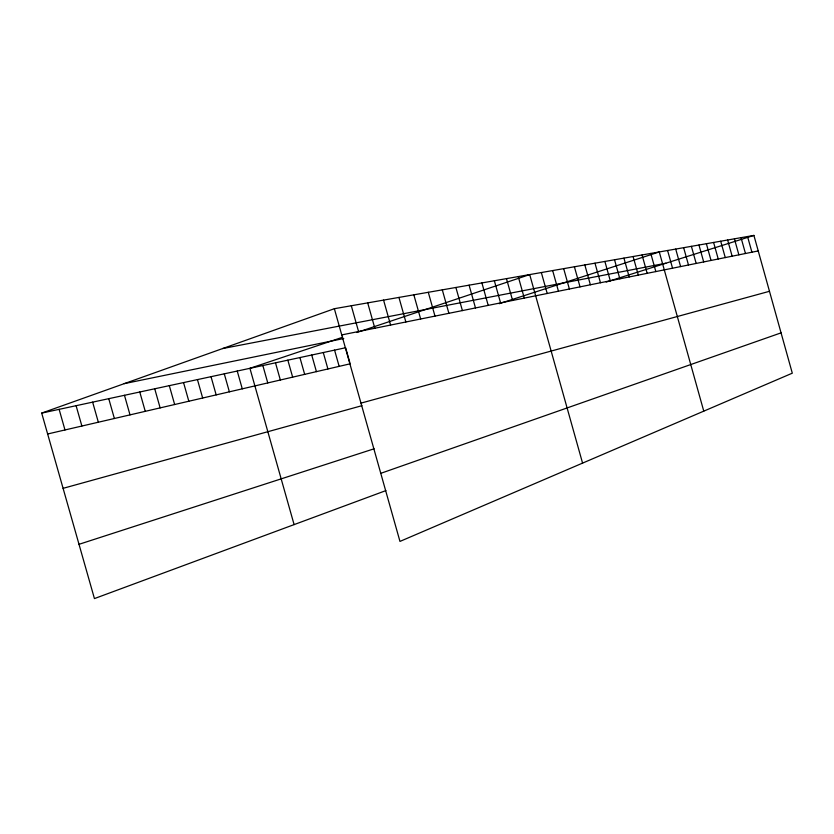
<?xml version="1.0" encoding="UTF-8"?>
<svg xmlns="http://www.w3.org/2000/svg" width="834" height="834" viewBox="0 0 834 834"><rect width="100%" height="100%" fill="white"/><g stroke="black" fill="none" stroke-linecap="round" stroke-linejoin="round"><path stroke-width="1.25" d="M385.902 490.601L94.44 598.583L41.7 413.091L334.351 308.705L753.905 235.417L792.3 373.184L399.966 541.412L334.351 308.705M380.773 473.337L781.062 332.86M342.67 337.238L249.919 368.315L294.1 524.607M356.827 332.495L529.705 274.584L582.57 463.11M79.001 544.31L374.112 448.786M499.201 303.701L659.277 251.951L703.771 411.141M606.203 282.059L753.905 235.417M63.092 488.338L361.956 405.678M360.976 403.124L769.48 291.295M47.642 433.982L350.155 363.812M41.7 413.091L345.62 347.736L349.811 362.582M124.224 383.65L343.764 338.521M341.742 334.914L758.231 250.93M222.605 348.56L665.866 263.221M59.131 409.348L64.979 429.958M287.845 360.163L292.651 377.156M275.491 362.811L280.349 380.012M262.856 365.532L267.766 382.921M237.242 371.036L242.277 388.842M224.283 373.83L229.381 391.834M211.023 376.676L216.173 394.889M197.45 379.595L202.662 398.026M183.553 382.587L188.828 401.237M169.312 385.652L174.66 404.521M154.728 388.79L160.138 407.889M139.778 392.001L145.262 411.339M124.464 395.295L130.01 414.873M108.754 398.673L114.373 418.501M92.637 402.144L98.339 422.223M76.102 405.699L81.878 426.038M506.478 278.639L512.597 300.459M494.364 280.756L500.577 302.888M481.906 282.924L488.213 305.38M469.094 285.165L475.484 307.944M455.896 287.469L462.39 310.582M442.301 289.846L448.89 313.303M428.29 292.296L434.983 316.107M413.841 294.819L420.649 319.005M398.944 297.415L405.856 321.987M383.567 300.104L390.604 325.062M367.7 302.878L374.841 328.242M351.302 305.744L358.568 331.525M334.57 350.113L339.157 366.366M323.279 352.542L327.908 368.972M311.728 355.023L316.42 371.641M299.927 357.557L304.671 374.372M741.04 237.669L745.46 253.505M734.41 238.826L738.872 254.829M727.623 240.015L732.137 256.194M720.701 241.224L725.257 257.581M713.612 242.454L718.23 258.999M706.377 243.726L711.037 260.448M698.965 245.019L703.688 261.928M691.396 246.343L696.171 263.44M683.651 247.688L688.477 264.993M675.717 249.074L680.607 266.578M667.596 250.492L672.548 268.204M650.77 253.432L655.837 271.582M642.044 254.964L647.174 273.323M633.1 256.518L638.302 275.116M623.936 258.123L629.201 276.951M614.533 259.76L619.86 278.827M604.89 261.449L610.29 280.766M594.986 263.179L600.47 282.747M584.832 264.951L590.378 284.78M574.397 266.776L580.026 286.865M563.68 268.642L569.382 289.012M552.661 270.57L558.446 291.212M541.339 272.551L547.208 293.485M518.248 276.586L524.284 298.103M747.545 236.533L751.914 252.202"/></g></svg>
